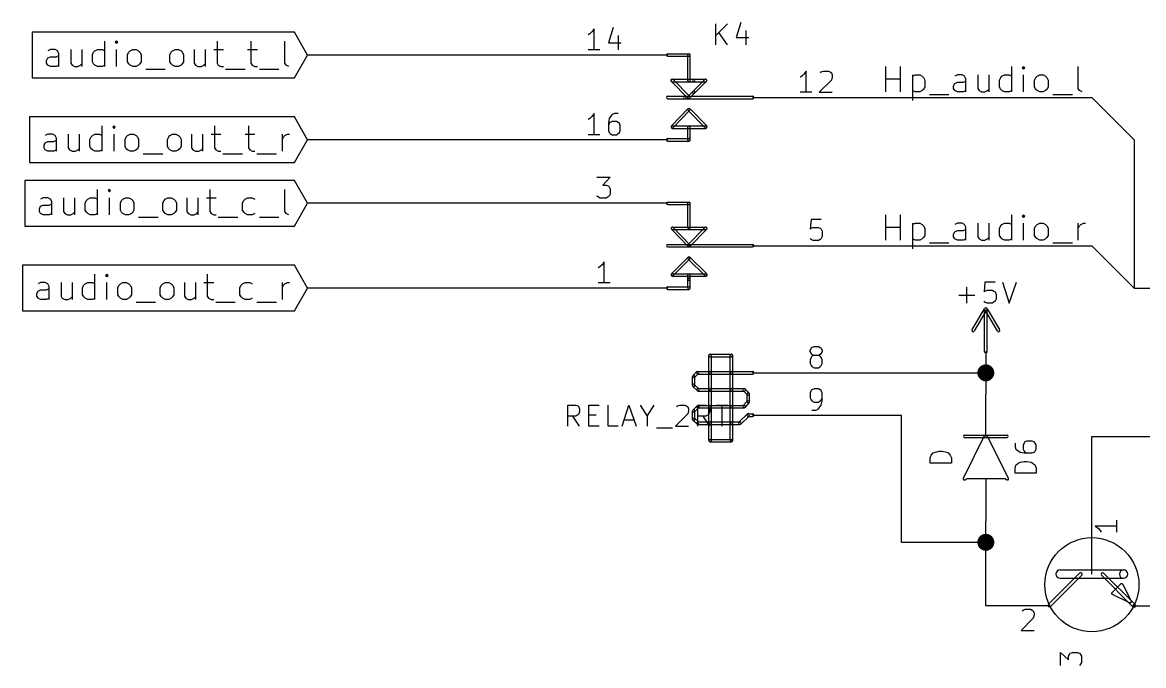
# Model space of a CAD drawing. Extents: x 10 to 329, y -200 to -10.
# Drawn here: x 207.7 to 274.9, y -109 to -70.4 of the extents above; entities that cross this region are included whole.
import ezdxf

# ---------------------------------------------------------------- set-up
doc = ezdxf.new("R2010")
doc.units = 0
doc.header["$MEASUREMENT"] = 0
doc.layers.add('BLACK', color=7, linetype='CONTINUOUS')
doc.layers.add('WHITE', color=7, linetype='CONTINUOUS')

msp = doc.modelspace()

# ---------------------------------------------------------------- linework, layer by layer
at = {"layer": 'Black'}
for p, q in [((224.028, -71.0184), (208.305, -71.0184)), ((208.305, -71.0184), (208.305, -72.39)), ((224.79, -72.39), (224.028, -71.0184)), ((241.706, -71.12), (241.605, -71.1708)), ((241.833, -70.993), (241.706, -71.12)), ((241.96, -70.8152), (241.833, -70.993)), ((241.96, -72.0852), (241.96, -70.8152)), ((243.103, -70.739), (242.824, -71.6534)), ((212.649, -73.0758), (212.649, -71.5518)), ((213.36, -71.5518), (213.284, -71.628)), ((213.284, -71.628), (213.36, -71.7042)), ((213.436, -71.628), (213.36, -71.5518)), ((213.36, -71.5518), (213.36, -71.7042)), ((213.36, -71.7042), (213.436, -71.628)), ((219.38, -71.5518), (219.38, -72.8726)), ((221.412, -71.5518), (221.412, -72.8726)), ((223.444, -72.8726), (223.444, -71.5518)), ((242.824, -71.6534), (243.586, -71.6534)), ((243.408, -71.2216), (243.408, -72.0852)), ((208.305, -72.39), (208.305, -73.7616)), ((209.398, -72.0598), (209.245, -72.136)), ((209.245, -72.5678), (209.398, -72.4916)), ((209.677, -72.0598), (209.398, -72.0598)), ((209.398, -72.4916), (209.753, -72.4916)), ((209.829, -72.136), (209.677, -72.0598)), ((209.753, -72.4916), (209.906, -72.4154)), ((209.906, -72.2884), (209.829, -72.136)), ((209.906, -73.0758), (209.906, -72.2884)), ((210.617, -72.0598), (210.617, -72.8726)), ((211.277, -72.0598), (211.277, -73.0758)), ((211.912, -72.3646), (211.988, -72.2122)), ((211.912, -72.7964), (211.912, -72.3646)), ((211.988, -72.2122), (212.065, -72.136)), ((212.065, -72.136), (212.217, -72.0598)), ((212.217, -72.0598), (212.496, -72.0598)), ((212.496, -72.0598), (212.649, -72.136)), ((213.36, -73.0758), (213.36, -72.0598)), ((214.02, -72.3646), (214.097, -72.2122)), ((214.02, -72.7964), (214.02, -72.3646)), ((214.097, -72.2122), (214.173, -72.136)), ((214.173, -72.136), (214.325, -72.0598)), ((214.325, -72.0598), (214.528, -72.0598)), ((214.528, -72.0598), (214.681, -72.136)), ((214.681, -72.136), (214.757, -72.2122)), ((214.757, -72.2122), (214.833, -72.3646)), ((214.833, -72.3646), (214.833, -72.7964)), ((216.56, -72.3646), (216.637, -72.2122)), ((216.56, -72.7964), (216.56, -72.3646)), ((216.637, -72.2122), (216.713, -72.136)), ((216.713, -72.136), (216.865, -72.0598)), ((216.865, -72.0598), (217.068, -72.0598)), ((217.068, -72.0598), (217.221, -72.136)), ((217.221, -72.136), (217.297, -72.2122)), ((217.297, -72.2122), (217.373, -72.3646)), ((217.373, -72.3646), (217.373, -72.7964)), ((218.008, -72.0598), (218.008, -72.8726)), ((218.669, -72.0598), (218.669, -73.0758)), ((219.177, -72.0598), (219.761, -72.0598)), ((221.209, -72.0598), (221.793, -72.0598)), ((224.028, -73.7616), (224.79, -72.39)), ((238.76, -72.39), (224.79, -72.39)), ((246.38, -72.39), (238.76, -72.39)), ((242.316, -72.0852), (241.605, -72.0852)), ((246.38, -72.3138), (247.65, -72.3138)), ((246.38, -72.4662), (247.65, -72.4662)), ((247.574, -73.914), (247.574, -72.39)), ((247.726, -73.914), (247.726, -72.39)), ((209.169, -72.7202), (209.245, -72.5678)), ((209.169, -72.8726), (209.169, -72.7202)), ((209.245, -72.9996), (209.169, -72.8726)), ((209.398, -73.0758), (209.245, -72.9996)), ((209.753, -73.0758), (209.398, -73.0758)), ((209.906, -72.9996), (209.753, -73.0758)), ((210.617, -72.8726), (210.693, -72.9996)), ((210.693, -72.9996), (210.845, -73.0758)), ((210.845, -73.0758), (211.049, -73.0758)), ((211.049, -73.0758), (211.201, -72.9996)), ((211.201, -72.9996), (211.277, -72.9234)), ((211.988, -72.9234), (211.912, -72.7964)), ((212.065, -72.9996), (211.988, -72.9234)), ((212.217, -73.0758), (212.065, -72.9996)), ((212.496, -73.0758), (212.217, -73.0758)), ((212.649, -72.9996), (212.496, -73.0758)), ((214.097, -72.9234), (214.02, -72.7964)), ((214.173, -72.9996), (214.097, -72.9234)), ((214.325, -73.0758), (214.173, -72.9996)), ((214.528, -73.0758), (214.325, -73.0758)), ((214.681, -72.9996), (214.528, -73.0758)), ((214.757, -72.9234), (214.681, -72.9996)), ((214.833, -72.7964), (214.757, -72.9234)), ((216.637, -72.9234), (216.56, -72.7964)), ((216.713, -72.9996), (216.637, -72.9234)), ((216.865, -73.0758), (216.713, -72.9996)), ((217.068, -73.0758), (216.865, -73.0758)), ((217.221, -72.9996), (217.068, -73.0758)), ((217.297, -72.9234), (217.221, -72.9996)), ((217.373, -72.7964), (217.297, -72.9234)), ((218.008, -72.8726), (218.084, -72.9996)), ((218.084, -72.9996), (218.237, -73.0758)), ((218.237, -73.0758), (218.44, -73.0758)), ((218.44, -73.0758), (218.592, -72.9996)), ((218.592, -72.9996), (218.669, -72.9234)), ((219.38, -72.8726), (219.456, -72.9996)), ((219.456, -72.9996), (219.608, -73.0758)), ((219.608, -73.0758), (219.761, -73.0758)), ((221.412, -72.8726), (221.488, -72.9996)), ((221.488, -72.9996), (221.64, -73.0758)), ((221.64, -73.0758), (221.793, -73.0758)), ((223.52, -72.9996), (223.444, -72.8726)), ((223.672, -73.0758), (223.52, -72.9996)), ((208.305, -73.7616), (224.028, -73.7616)), ((215.113, -73.2282), (216.281, -73.2282)), ((219.888, -73.2282), (221.056, -73.2282)), ((221.92, -73.2282), (223.088, -73.2282)), ((246.659, -73.8378), (247.929, -73.8378)), ((246.71, -73.8632), (247.701, -74.8792)), ((247.879, -74.5744), (248.59, -73.8632)), ((247.929, -73.8378), (248.641, -73.8378)), ((254.406, -73.66), (254.305, -73.7108)), ((254.533, -73.533), (254.406, -73.66)), ((254.66, -73.3552), (254.533, -73.533)), ((254.66, -74.6252), (254.66, -73.3552)), ((255.524, -73.4568), (255.575, -73.406)), ((255.575, -73.406), (255.702, -73.3552)), ((255.702, -73.3552), (256.007, -73.3552)), ((256.007, -73.3552), (256.108, -73.406)), ((256.108, -73.406), (256.184, -73.4568)), ((256.184, -73.4568), (256.235, -73.5838)), ((256.235, -73.7108), (256.184, -73.8886)), ((256.235, -73.5838), (256.235, -73.7108)), ((246.583, -73.9648), (247.574, -74.9808)), ((246.659, -73.9902), (247.929, -73.9902)), ((247.929, -73.9902), (248.641, -73.9902)), ((247.98, -74.676), (248.691, -73.9648)), ((256.184, -73.8886), (255.448, -74.6252)), ((246.38, -74.8538), (247.396, -74.8538)), ((246.38, -75.0062), (247.396, -75.0062)), ((247.396, -74.8538), (247.65, -74.8538)), ((247.396, -75.0062), (247.65, -75.0062)), ((247.879, -74.5744), (247.574, -74.8792)), ((247.65, -74.8538), (251.46, -74.8538)), ((247.65, -75.0062), (251.46, -75.0062)), ((247.98, -74.676), (247.675, -74.9808)), ((251.46, -74.93), (259.08, -74.93)), ((255.016, -74.6252), (254.305, -74.6252)), ((255.448, -74.6252), (256.235, -74.6252)), ((259.08, -74.93), (271.78, -74.93)), ((271.78, -74.93), (274.32, -77.47)), ((247.574, -75.6158), (246.609, -76.6318)), ((247.675, -75.7174), (246.71, -76.7334)), ((248.59, -76.7334), (247.599, -75.7174)), ((248.717, -76.6318), (247.726, -75.6158)), ((224.028, -76.0984), (208.153, -76.0984)), ((208.153, -76.0984), (208.153, -77.47)), ((224.79, -77.47), (224.028, -76.0984)), ((241.706, -76.2), (241.605, -76.2508)), ((241.833, -76.073), (241.706, -76.2)), ((241.96, -75.8952), (241.833, -76.073)), ((241.96, -77.1652), (241.96, -75.8952)), ((242.875, -76.2), (242.824, -76.4286)), ((242.824, -76.4286), (242.824, -76.9112)), ((242.875, -76.4794), (242.824, -76.6064)), ((243.002, -75.9968), (242.875, -76.2)), ((242.926, -76.4286), (242.875, -76.4794)), ((243.053, -76.3778), (242.926, -76.4286)), ((243.053, -75.946), (243.002, -75.9968)), ((243.18, -75.8952), (243.053, -75.946)), ((243.307, -76.3778), (243.053, -76.3778)), ((243.408, -75.8952), (243.18, -75.8952)), ((243.408, -76.4286), (243.307, -76.3778)), ((243.484, -76.4794), (243.408, -76.4286)), ((243.535, -76.6064), (243.484, -76.4794)), ((209.245, -77.1398), (209.093, -77.216)), ((209.525, -77.1398), (209.245, -77.1398)), ((209.677, -77.216), (209.525, -77.1398)), ((209.753, -77.3684), (209.677, -77.216)), ((210.464, -77.1398), (210.464, -77.9526)), ((211.125, -77.1398), (211.125, -78.1558)), ((211.836, -77.2922), (211.912, -77.216)), ((211.912, -77.216), (212.065, -77.1398)), ((212.065, -77.1398), (212.344, -77.1398)), ((212.344, -77.1398), (212.496, -77.216)), ((212.496, -78.1558), (212.496, -76.6318)), ((213.208, -76.6318), (213.131, -76.708)), ((213.131, -76.708), (213.208, -76.7842)), ((213.284, -76.708), (213.208, -76.6318)), ((213.208, -76.6318), (213.208, -76.7842)), ((213.208, -76.7842), (213.284, -76.708)), ((213.208, -78.1558), (213.208, -77.1398)), ((213.944, -77.2922), (214.02, -77.216)), ((214.02, -77.216), (214.173, -77.1398)), ((214.173, -77.1398), (214.376, -77.1398)), ((214.376, -77.1398), (214.528, -77.216)), ((214.528, -77.216), (214.605, -77.2922)), ((216.484, -77.2922), (216.56, -77.216)), ((216.56, -77.216), (216.713, -77.1398)), ((216.713, -77.1398), (216.916, -77.1398)), ((216.916, -77.1398), (217.068, -77.216)), ((217.068, -77.216), (217.145, -77.2922)), ((217.856, -77.1398), (217.856, -77.9526)), ((218.516, -77.1398), (218.516, -78.1558)), ((219.024, -77.1398), (219.608, -77.1398)), ((219.227, -76.6318), (219.227, -77.9526)), ((221.056, -77.1398), (221.64, -77.1398)), ((221.259, -76.6318), (221.259, -77.9526)), ((223.291, -78.1558), (223.291, -77.1398)), ((223.368, -77.2922), (223.444, -77.216)), ((223.444, -77.216), (223.596, -77.1398)), ((223.596, -77.1398), (223.723, -77.1398)), ((242.316, -77.1652), (241.605, -77.1652)), ((242.824, -76.9112), (242.875, -77.0382)), ((242.875, -77.0382), (242.926, -77.089)), ((242.926, -77.089), (243.053, -77.1652)), ((243.053, -77.1652), (243.307, -77.1652)), ((243.307, -77.1652), (243.408, -77.089)), ((243.408, -77.089), (243.484, -77.0382)), ((243.484, -77.0382), (243.535, -76.9112)), ((243.535, -76.9112), (243.535, -76.6064)), ((246.659, -76.6318), (248.641, -76.6318)), ((246.659, -76.7842), (248.641, -76.7842)), ((247.574, -77.47), (247.574, -76.708)), ((247.726, -77.47), (247.726, -76.708)), ((208.153, -77.47), (208.153, -78.8416)), ((209.017, -77.8002), (209.093, -77.6478)), ((209.017, -77.9526), (209.017, -77.8002)), ((209.093, -77.6478), (209.245, -77.5716)), ((209.245, -77.5716), (209.601, -77.5716)), ((209.601, -77.5716), (209.753, -77.4954)), ((209.753, -78.1558), (209.753, -77.3684)), ((211.76, -77.4446), (211.836, -77.2922)), ((211.76, -77.8764), (211.76, -77.4446)), ((211.836, -78.0034), (211.76, -77.8764)), ((213.868, -77.4446), (213.944, -77.2922)), ((213.868, -77.8764), (213.868, -77.4446)), ((213.944, -78.0034), (213.868, -77.8764)), ((214.605, -77.2922), (214.681, -77.4446)), ((214.681, -77.8764), (214.605, -78.0034)), ((214.681, -77.4446), (214.681, -77.8764)), ((216.408, -77.4446), (216.484, -77.2922)), ((216.408, -77.8764), (216.408, -77.4446)), ((216.484, -78.0034), (216.408, -77.8764)), ((217.145, -77.2922), (217.221, -77.4446)), ((217.221, -77.8764), (217.145, -78.0034)), ((217.221, -77.4446), (217.221, -77.8764)), ((223.291, -77.4446), (223.368, -77.2922)), ((224.028, -78.8416), (224.79, -77.47)), ((238.76, -77.47), (224.79, -77.47)), ((246.38, -77.47), (238.76, -77.47)), ((246.38, -77.3938), (247.65, -77.3938)), ((246.38, -77.5462), (247.65, -77.5462)), ((274.32, -77.47), (274.32, -86.36)), ((209.093, -78.0796), (209.017, -77.9526)), ((209.245, -78.1558), (209.093, -78.0796)), ((209.601, -78.1558), (209.245, -78.1558)), ((209.753, -78.0796), (209.601, -78.1558)), ((210.464, -77.9526), (210.541, -78.0796)), ((210.541, -78.0796), (210.693, -78.1558)), ((210.693, -78.1558), (210.896, -78.1558)), ((210.896, -78.1558), (211.049, -78.0796)), ((211.049, -78.0796), (211.125, -78.0034)), ((211.912, -78.0796), (211.836, -78.0034)), ((212.065, -78.1558), (211.912, -78.0796)), ((212.344, -78.1558), (212.065, -78.1558)), ((212.496, -78.0796), (212.344, -78.1558)), ((214.02, -78.0796), (213.944, -78.0034)), ((214.173, -78.1558), (214.02, -78.0796)), ((214.376, -78.1558), (214.173, -78.1558)), ((214.528, -78.0796), (214.376, -78.1558)), ((214.605, -78.0034), (214.528, -78.0796)), ((214.96, -78.3082), (216.129, -78.3082)), ((216.56, -78.0796), (216.484, -78.0034)), ((216.713, -78.1558), (216.56, -78.0796)), ((216.916, -78.1558), (216.713, -78.1558)), ((217.068, -78.0796), (216.916, -78.1558)), ((217.145, -78.0034), (217.068, -78.0796)), ((217.856, -77.9526), (217.932, -78.0796)), ((217.932, -78.0796), (218.084, -78.1558)), ((218.084, -78.1558), (218.288, -78.1558)), ((218.288, -78.1558), (218.44, -78.0796)), ((218.44, -78.0796), (218.516, -78.0034)), ((219.227, -77.9526), (219.304, -78.0796)), ((219.304, -78.0796), (219.456, -78.1558)), ((219.456, -78.1558), (219.608, -78.1558)), ((219.735, -78.3082), (220.904, -78.3082)), ((221.259, -77.9526), (221.336, -78.0796)), ((221.336, -78.0796), (221.488, -78.1558)), ((221.488, -78.1558), (221.64, -78.1558)), ((221.767, -78.3082), (222.936, -78.3082)), ((208.153, -78.8416), (224.028, -78.8416)), ((224.028, -79.9084), (207.874, -79.9084)), ((207.874, -79.9084), (207.874, -81.28)), ((224.79, -81.28), (224.028, -79.9084)), ((242.138, -79.7052), (242.926, -79.7052)), ((242.926, -79.7052), (242.494, -80.1878)), ((212.217, -81.9658), (212.217, -80.4418)), ((212.928, -80.4418), (212.852, -80.518)), ((212.852, -80.518), (212.928, -80.5942)), ((213.004, -80.518), (212.928, -80.4418)), ((212.928, -80.4418), (212.928, -80.5942)), ((212.928, -80.5942), (213.004, -80.518)), ((218.948, -80.4418), (218.948, -81.7626)), ((223.444, -81.7626), (223.444, -80.4418)), ((242.494, -80.1878), (242.697, -80.1878)), ((242.697, -80.1878), (242.799, -80.2386)), ((242.799, -80.2386), (242.875, -80.2894)), ((242.875, -80.2894), (242.926, -80.4164)), ((242.926, -80.4164), (242.926, -80.7212)), ((208.966, -80.9498), (208.813, -81.026)), ((209.245, -80.9498), (208.966, -80.9498)), ((209.398, -81.026), (209.245, -80.9498)), ((209.474, -81.1784), (209.398, -81.026)), ((209.474, -81.9658), (209.474, -81.1784)), ((210.185, -80.9498), (210.185, -81.7626)), ((210.845, -80.9498), (210.845, -81.9658)), ((211.48, -81.2546), (211.557, -81.1022)), ((211.48, -81.6864), (211.48, -81.2546)), ((211.557, -81.1022), (211.633, -81.026)), ((211.633, -81.026), (211.785, -80.9498)), ((211.785, -80.9498), (212.065, -80.9498)), ((212.065, -80.9498), (212.217, -81.026)), ((212.928, -81.9658), (212.928, -80.9498)), ((213.589, -81.2546), (213.665, -81.1022)), ((213.589, -81.6864), (213.589, -81.2546)), ((213.665, -81.1022), (213.741, -81.026)), ((213.741, -81.026), (213.893, -80.9498)), ((213.893, -80.9498), (214.097, -80.9498)), ((214.097, -80.9498), (214.249, -81.026)), ((214.249, -81.026), (214.325, -81.1022)), ((214.325, -81.1022), (214.401, -81.2546)), ((214.401, -81.2546), (214.401, -81.6864)), ((216.129, -81.2546), (216.205, -81.1022)), ((216.129, -81.6864), (216.129, -81.2546)), ((216.205, -81.1022), (216.281, -81.026)), ((216.281, -81.026), (216.433, -80.9498)), ((216.433, -80.9498), (216.637, -80.9498)), ((216.637, -80.9498), (216.789, -81.026)), ((216.789, -81.026), (216.865, -81.1022)), ((216.865, -81.1022), (216.941, -81.2546)), ((216.941, -81.2546), (216.941, -81.6864)), ((217.576, -80.9498), (217.576, -81.7626)), ((218.237, -80.9498), (218.237, -81.9658)), ((218.745, -80.9498), (219.329, -80.9498)), ((220.904, -81.2546), (220.98, -81.1022)), ((220.904, -81.6864), (220.904, -81.2546)), ((220.98, -81.1022), (221.056, -81.026)), ((221.056, -81.026), (221.209, -80.9498)), ((221.209, -80.9498), (221.488, -80.9498)), ((221.488, -80.9498), (221.64, -81.026)), ((242.214, -80.899), (242.138, -80.8482)), ((242.316, -80.9752), (242.214, -80.899)), ((242.697, -80.9752), (242.316, -80.9752)), ((242.799, -80.899), (242.697, -80.9752)), ((242.875, -80.8482), (242.799, -80.899)), ((242.926, -80.7212), (242.875, -80.8482)), ((246.38, -81.2038), (247.65, -81.2038)), ((207.874, -81.28), (207.874, -82.6516)), ((208.737, -81.6102), (208.813, -81.4578)), ((208.737, -81.7626), (208.737, -81.6102)), ((208.813, -81.8896), (208.737, -81.7626)), ((208.813, -81.4578), (208.966, -81.3816)), ((208.966, -81.9658), (208.813, -81.8896)), ((208.966, -81.3816), (209.321, -81.3816)), ((209.321, -81.3816), (209.474, -81.3054)), ((209.474, -81.8896), (209.321, -81.9658)), ((210.185, -81.7626), (210.261, -81.8896)), ((210.261, -81.8896), (210.414, -81.9658)), ((210.617, -81.9658), (210.769, -81.8896)), ((210.769, -81.8896), (210.845, -81.8134)), ((211.557, -81.8134), (211.48, -81.6864)), ((211.633, -81.8896), (211.557, -81.8134)), ((211.785, -81.9658), (211.633, -81.8896)), ((212.217, -81.8896), (212.065, -81.9658)), ((213.665, -81.8134), (213.589, -81.6864)), ((213.741, -81.8896), (213.665, -81.8134)), ((213.893, -81.9658), (213.741, -81.8896)), ((214.249, -81.8896), (214.097, -81.9658)), ((214.325, -81.8134), (214.249, -81.8896)), ((214.401, -81.6864), (214.325, -81.8134)), ((216.205, -81.8134), (216.129, -81.6864)), ((216.281, -81.8896), (216.205, -81.8134)), ((216.433, -81.9658), (216.281, -81.8896)), ((216.789, -81.8896), (216.637, -81.9658)), ((216.865, -81.8134), (216.789, -81.8896)), ((216.941, -81.6864), (216.865, -81.8134)), ((217.576, -81.7626), (217.653, -81.8896)), ((217.653, -81.8896), (217.805, -81.9658)), ((218.008, -81.9658), (218.161, -81.8896)), ((218.161, -81.8896), (218.237, -81.8134)), ((218.948, -81.7626), (219.024, -81.8896)), ((219.024, -81.8896), (219.177, -81.9658)), ((220.98, -81.8134), (220.904, -81.6864)), ((221.056, -81.8896), (220.98, -81.8134)), ((221.209, -81.9658), (221.056, -81.8896)), ((221.64, -81.8896), (221.488, -81.9658)), ((223.52, -81.8896), (223.444, -81.7626)), ((223.672, -81.9658), (223.52, -81.8896)), ((224.028, -82.6516), (224.79, -81.28)), ((238.76, -81.28), (224.79, -81.28)), ((246.38, -81.28), (238.76, -81.28)), ((246.38, -81.3562), (247.65, -81.3562)), ((247.574, -82.7532), (247.574, -81.28)), ((247.726, -82.7532), (247.726, -81.28)), ((209.321, -81.9658), (208.966, -81.9658)), ((210.414, -81.9658), (210.617, -81.9658)), ((212.065, -81.9658), (211.785, -81.9658)), ((214.097, -81.9658), (213.893, -81.9658)), ((214.681, -82.1182), (215.849, -82.1182)), ((216.637, -81.9658), (216.433, -81.9658)), ((217.805, -81.9658), (218.008, -81.9658)), ((219.177, -81.9658), (219.329, -81.9658)), ((219.456, -82.1182), (220.624, -82.1182)), ((221.488, -81.9658), (221.209, -81.9658)), ((221.92, -82.1182), (223.088, -82.1182)), ((254.965, -82.2452), (254.914, -82.8294)), ((255.575, -82.2452), (254.965, -82.2452)), ((207.874, -82.6516), (224.028, -82.6516)), ((246.609, -82.8294), (247.574, -83.8454)), ((246.659, -82.7024), (248.641, -82.7024)), ((246.659, -82.8548), (248.641, -82.8548)), ((246.71, -82.7278), (247.675, -83.7438)), ((247.599, -83.7438), (248.59, -82.7278)), ((247.726, -83.8454), (248.717, -82.8294)), ((254.914, -82.8294), (254.965, -82.7786)), ((254.965, -82.7786), (255.092, -82.7278)), ((255.092, -82.7278), (255.397, -82.7278)), ((255.397, -82.7278), (255.499, -82.7786)), ((255.499, -82.7786), (255.575, -82.8294)), ((255.575, -82.8294), (255.626, -82.9564)), ((255.626, -83.2612), (255.575, -83.3882)), ((255.626, -82.9564), (255.626, -83.2612)), ((246.38, -83.7438), (247.65, -83.7438)), ((246.38, -83.8962), (247.65, -83.8962)), ((247.65, -83.7438), (251.46, -83.7438)), ((247.65, -83.8962), (251.46, -83.8962)), ((251.46, -83.82), (259.08, -83.82)), ((254.965, -83.439), (254.914, -83.3882)), ((255.092, -83.5152), (254.965, -83.439)), ((255.397, -83.5152), (255.092, -83.5152)), ((255.499, -83.439), (255.397, -83.5152)), ((255.575, -83.3882), (255.499, -83.439)), ((259.08, -83.82), (271.78, -83.82)), ((271.78, -83.82), (274.32, -86.36)), ((246.609, -85.4964), (247.574, -84.5312)), ((247.701, -84.5058), (248.717, -85.4964)), ((224.028, -84.9884), (207.721, -84.9884)), ((207.721, -84.9884), (207.721, -86.36)), ((224.79, -86.36), (224.028, -84.9884)), ((242.316, -85.09), (242.214, -85.1408)), ((242.443, -84.963), (242.316, -85.09)), ((242.57, -84.7852), (242.443, -84.963)), ((242.57, -86.0552), (242.57, -84.7852)), ((246.71, -85.598), (247.675, -84.6328)), ((247.599, -84.6328), (248.615, -85.6234)), ((212.065, -87.0458), (212.065, -85.5218)), ((212.776, -85.5218), (212.7, -85.598)), ((212.7, -85.598), (212.776, -85.6742)), ((212.852, -85.598), (212.776, -85.5218)), ((212.776, -85.5218), (212.776, -85.6742)), ((212.776, -85.6742), (212.852, -85.598)), ((218.796, -85.5218), (218.796, -86.8426)), ((246.659, -85.4964), (248.641, -85.4964)), ((246.659, -85.6488), (248.641, -85.6488)), ((247.574, -85.8266), (247.574, -85.5726)), ((247.574, -86.36), (247.574, -85.852)), ((247.726, -85.8266), (247.726, -85.5726)), ((247.726, -86.36), (247.726, -85.852)), ((207.721, -86.36), (207.721, -87.7316)), ((208.585, -86.6902), (208.661, -86.5378)), ((208.813, -86.0298), (208.661, -86.106)), ((208.661, -86.5378), (208.813, -86.4616)), ((209.093, -86.0298), (208.813, -86.0298)), ((208.813, -86.4616), (209.169, -86.4616)), ((209.245, -86.106), (209.093, -86.0298)), ((209.169, -86.4616), (209.321, -86.3854)), ((209.321, -86.2584), (209.245, -86.106)), ((209.321, -87.0458), (209.321, -86.2584)), ((210.033, -86.0298), (210.033, -86.8426)), ((210.693, -86.0298), (210.693, -87.0458)), ((211.328, -86.3346), (211.404, -86.1822)), ((211.328, -86.7664), (211.328, -86.3346)), ((211.404, -86.1822), (211.48, -86.106)), ((211.48, -86.106), (211.633, -86.0298)), ((211.633, -86.0298), (211.912, -86.0298)), ((211.912, -86.0298), (212.065, -86.106)), ((212.776, -87.0458), (212.776, -86.0298)), ((213.436, -86.3346), (213.512, -86.1822)), ((213.436, -86.7664), (213.436, -86.3346)), ((213.512, -86.1822), (213.589, -86.106)), ((213.589, -86.106), (213.741, -86.0298)), ((213.741, -86.0298), (213.944, -86.0298)), ((213.944, -86.0298), (214.097, -86.106)), ((214.097, -86.106), (214.173, -86.1822)), ((214.173, -86.1822), (214.249, -86.3346)), ((214.249, -86.3346), (214.249, -86.7664)), ((215.976, -86.3346), (216.052, -86.1822)), ((215.976, -86.7664), (215.976, -86.3346)), ((216.052, -86.1822), (216.129, -86.106)), ((216.129, -86.106), (216.281, -86.0298)), ((216.281, -86.0298), (216.484, -86.0298)), ((216.484, -86.0298), (216.637, -86.106)), ((216.637, -86.106), (216.713, -86.1822)), ((216.713, -86.1822), (216.789, -86.3346)), ((216.789, -86.3346), (216.789, -86.7664)), ((217.424, -86.0298), (217.424, -86.8426)), ((218.084, -86.0298), (218.084, -87.0458)), ((218.592, -86.0298), (219.177, -86.0298)), ((220.751, -86.3346), (220.828, -86.1822)), ((220.751, -86.7664), (220.751, -86.3346)), ((220.828, -86.1822), (220.904, -86.106)), ((220.904, -86.106), (221.056, -86.0298)), ((221.056, -86.0298), (221.336, -86.0298)), ((221.336, -86.0298), (221.488, -86.106)), ((223.291, -87.0458), (223.291, -86.0298)), ((223.291, -86.3346), (223.368, -86.1822)), ((223.368, -86.1822), (223.444, -86.106)), ((223.444, -86.106), (223.596, -86.0298)), ((223.596, -86.0298), (223.723, -86.0298)), ((224.028, -87.7316), (224.79, -86.36)), ((238.76, -86.36), (224.79, -86.36)), ((246.38, -86.36), (238.76, -86.36)), ((242.926, -86.0552), (242.214, -86.0552)), ((246.38, -86.2838), (247.65, -86.2838)), ((246.38, -86.4362), (247.65, -86.4362)), ((264.287, -87.2744), (264.287, -86.3092)), ((265.379, -86.0044), (265.328, -86.5886)), ((265.328, -86.5886), (265.379, -86.5378)), ((265.989, -86.0044), (265.379, -86.0044)), ((265.379, -86.5378), (265.506, -86.487)), ((265.506, -86.487), (265.811, -86.487)), ((265.811, -86.487), (265.913, -86.5378)), ((265.913, -86.5378), (265.989, -86.5886)), ((265.989, -86.5886), (266.04, -86.7156)), ((266.421, -86.0044), (266.827, -87.2744)), ((266.827, -87.2744), (267.259, -86.0044)), ((274.32, -86.36), (287.02, -86.36)), ((208.585, -86.8426), (208.585, -86.6902)), ((208.661, -86.9696), (208.585, -86.8426)), ((208.813, -87.0458), (208.661, -86.9696)), ((209.169, -87.0458), (208.813, -87.0458)), ((209.321, -86.9696), (209.169, -87.0458)), ((210.033, -86.8426), (210.109, -86.9696)), ((210.109, -86.9696), (210.261, -87.0458)), ((210.261, -87.0458), (210.464, -87.0458)), ((210.464, -87.0458), (210.617, -86.9696)), ((210.617, -86.9696), (210.693, -86.8934)), ((211.404, -86.8934), (211.328, -86.7664)), ((211.48, -86.9696), (211.404, -86.8934)), ((211.633, -87.0458), (211.48, -86.9696)), ((211.912, -87.0458), (211.633, -87.0458)), ((212.065, -86.9696), (211.912, -87.0458)), ((213.512, -86.8934), (213.436, -86.7664)), ((213.589, -86.9696), (213.512, -86.8934)), ((213.741, -87.0458), (213.589, -86.9696)), ((213.944, -87.0458), (213.741, -87.0458)), ((214.097, -86.9696), (213.944, -87.0458)), ((214.173, -86.8934), (214.097, -86.9696)), ((214.249, -86.7664), (214.173, -86.8934)), ((214.528, -87.1982), (215.697, -87.1982)), ((216.052, -86.8934), (215.976, -86.7664)), ((216.129, -86.9696), (216.052, -86.8934)), ((216.281, -87.0458), (216.129, -86.9696)), ((216.484, -87.0458), (216.281, -87.0458)), ((216.637, -86.9696), (216.484, -87.0458)), ((216.713, -86.8934), (216.637, -86.9696)), ((216.789, -86.7664), (216.713, -86.8934)), ((217.424, -86.8426), (217.5, -86.9696)), ((217.5, -86.9696), (217.653, -87.0458)), ((217.653, -87.0458), (217.856, -87.0458)), ((217.856, -87.0458), (218.008, -86.9696)), ((218.008, -86.9696), (218.084, -86.8934)), ((218.796, -86.8426), (218.872, -86.9696)), ((218.872, -86.9696), (219.024, -87.0458)), ((219.024, -87.0458), (219.177, -87.0458)), ((219.304, -87.1982), (220.472, -87.1982)), ((220.828, -86.8934), (220.751, -86.7664)), ((220.904, -86.9696), (220.828, -86.8934)), ((221.056, -87.0458), (220.904, -86.9696)), ((221.336, -87.0458), (221.056, -87.0458)), ((221.488, -86.9696), (221.336, -87.0458)), ((221.767, -87.1982), (222.936, -87.1982)), ((263.804, -86.7918), (264.77, -86.7918)), ((265.379, -87.1982), (265.328, -87.1474)), ((265.506, -87.2744), (265.379, -87.1982)), ((265.811, -87.2744), (265.506, -87.2744)), ((265.913, -87.1982), (265.811, -87.2744)), ((265.989, -87.1474), (265.913, -87.1982)), ((266.04, -87.0204), (265.989, -87.1474)), ((266.04, -86.7156), (266.04, -87.0204)), ((207.721, -87.7316), (224.028, -87.7316)), ((264.617, -88.8492), (265.354, -87.6046)), ((264.744, -88.9254), (265.481, -87.6808)), ((265.354, -90.17), (265.354, -87.63)), ((265.379, -87.6808), (266.116, -88.9254)), ((265.506, -87.6046), (266.243, -88.8492)), ((265.506, -90.17), (265.506, -87.63)), ((254.914, -90.0938), (254.965, -89.9668)), ((254.965, -89.9668), (255.016, -89.916)), ((255.016, -89.916), (255.143, -89.8652)), ((255.143, -89.8652), (255.397, -89.8652)), ((255.397, -89.8652), (255.499, -89.916)), ((255.499, -89.916), (255.575, -89.9668)), ((255.575, -89.9668), (255.626, -90.0938)), ((248.844, -95.4786), (248.844, -90.3986)), ((248.92, -90.3224), (250.19, -90.3224)), ((248.92, -90.4748), (250.19, -90.4748)), ((248.996, -95.4786), (248.996, -90.3986)), ((250.114, -95.4786), (250.114, -90.3986)), ((250.266, -95.4786), (250.266, -90.3986)), ((254.914, -90.17), (254.914, -90.0938)), ((254.965, -90.2716), (254.914, -90.17)), ((254.965, -90.5256), (254.914, -90.6526)), ((254.914, -90.6526), (254.914, -90.8812)), ((255.016, -90.3478), (254.965, -90.2716)), ((255.016, -90.4494), (254.965, -90.5256)), ((255.143, -90.3986), (255.016, -90.3478)), ((255.143, -90.3986), (255.016, -90.4494)), ((255.397, -90.3986), (255.143, -90.3986)), ((255.499, -90.3478), (255.397, -90.3986)), ((255.499, -90.4494), (255.397, -90.3986)), ((255.575, -90.2716), (255.499, -90.3478)), ((255.575, -90.5256), (255.499, -90.4494)), ((255.626, -90.17), (255.575, -90.2716)), ((255.626, -90.6526), (255.575, -90.5256)), ((255.626, -90.0938), (255.626, -90.17)), ((255.626, -90.8812), (255.626, -90.6526)), ((265.43, -90.17), (265.43, -92.71)), ((254.914, -90.8812), (254.965, -91.0082)), ((254.965, -91.0082), (255.016, -91.059)), ((255.016, -91.059), (255.143, -91.1352)), ((255.143, -91.1352), (255.397, -91.1352)), ((255.397, -91.1352), (255.499, -91.059)), ((255.499, -91.059), (255.575, -91.0082)), ((255.575, -91.0082), (255.626, -90.8812)), ((247.853, -92.1766), (247.853, -91.6686)), ((248.107, -91.3892), (247.904, -91.5924)), ((248.209, -91.4908), (248.006, -91.694)), ((248.006, -92.1766), (248.006, -91.6686)), ((248.183, -91.3638), (248.895, -91.3638)), ((248.183, -91.5162), (248.895, -91.5162)), ((248.92, -91.3638), (250.19, -91.3638)), ((248.92, -91.5162), (250.19, -91.5162)), ((250.19, -91.3638), (251.46, -91.3638)), ((250.19, -91.5162), (251.46, -91.5162)), ((251.46, -91.44), (259.08, -91.44)), ((259.08, -91.44), (265.43, -91.44)), ((248.133, -92.5068), (247.879, -92.2528)), ((248.234, -92.4052), (247.98, -92.1512)), ((248.183, -92.3798), (248.895, -92.3798)), ((248.183, -92.5322), (248.895, -92.5322)), ((248.92, -92.3798), (250.19, -92.3798)), ((248.92, -92.5322), (250.19, -92.5322)), ((250.19, -92.3798), (250.952, -92.3798)), ((250.19, -92.5322), (250.952, -92.5322)), ((250.901, -92.5068), (251.155, -92.7608)), ((251.003, -92.4052), (251.257, -92.6592)), ((254.965, -92.5068), (254.914, -92.6338)), ((254.914, -92.6338), (254.914, -92.9386)), ((255.016, -92.456), (254.965, -92.5068)), ((255.143, -92.4052), (255.016, -92.456)), ((255.397, -92.4052), (255.143, -92.4052)), ((255.499, -92.456), (255.397, -92.4052)), ((255.575, -92.5068), (255.499, -92.456)), ((255.626, -92.6338), (255.575, -92.5068)), ((255.626, -93.1164), (255.626, -92.6338)), ((250.901, -93.3958), (251.13, -93.1418)), ((251.028, -93.4974), (251.257, -93.2434)), ((251.13, -93.1672), (251.13, -92.71)), ((251.282, -93.1672), (251.282, -92.71)), ((254.914, -92.9386), (254.965, -93.0656)), ((254.965, -93.0656), (255.016, -93.1164)), ((255.016, -93.1164), (255.143, -93.1926)), ((255.143, -93.1926), (255.397, -93.1926)), ((255.397, -93.1926), (255.499, -93.1164)), ((255.499, -93.1164), (255.575, -93.0656)), ((255.575, -93.0656), (255.626, -92.9386)), ((255.575, -93.3704), (255.626, -93.1164)), ((265.43, -95.25), (265.43, -92.71)), ((240.386, -94.6404), (240.386, -93.3704)), ((240.386, -93.3704), (240.868, -93.3704)), ((240.868, -93.3704), (240.995, -93.4212)), ((240.995, -93.9546), (240.868, -94.0308)), ((240.995, -93.4212), (241.046, -93.472)), ((241.046, -93.9038), (240.995, -93.9546)), ((241.046, -93.472), (241.097, -93.599)), ((241.097, -93.7768), (241.046, -93.9038)), ((241.097, -93.599), (241.097, -93.7768)), ((241.656, -94.6404), (241.656, -93.3704)), ((241.656, -93.3704), (242.265, -93.3704)), ((241.656, -93.9546), (242.087, -93.9546)), ((242.799, -94.6404), (242.799, -93.3704)), ((243.637, -94.6404), (244.043, -93.3704)), ((244.043, -93.3704), (244.475, -94.6404)), ((244.729, -93.3704), (245.135, -94.0308)), ((245.135, -94.0308), (245.567, -93.3704)), ((247.574, -93.9038), (246.837, -94.6404)), ((246.913, -93.472), (246.964, -93.4212)), ((246.964, -93.4212), (247.091, -93.3704)), ((247.091, -93.3704), (247.396, -93.3704)), ((247.396, -93.3704), (247.498, -93.4212)), ((247.498, -93.4212), (247.574, -93.472)), ((247.574, -93.472), (247.625, -93.599)), ((247.625, -93.726), (247.574, -93.9038)), ((247.625, -93.599), (247.625, -93.726)), ((247.853, -94.234), (247.853, -93.726)), ((248.133, -93.4212), (247.879, -93.6752)), ((248.234, -93.5228), (247.98, -93.7768)), ((248.006, -94.234), (248.006, -93.726)), ((248.183, -94.6404), (248.183, -93.3704)), ((248.183, -93.3704), (248.666, -93.3704)), ((248.183, -93.3958), (248.895, -93.3958)), ((248.183, -93.5482), (248.895, -93.5482)), ((248.666, -93.3704), (248.793, -93.4212)), ((248.793, -93.9546), (248.666, -94.0308)), ((248.793, -93.4212), (248.844, -93.472)), ((248.844, -93.9038), (248.793, -93.9546)), ((248.844, -93.472), (248.895, -93.599)), ((248.895, -93.7768), (248.844, -93.9038)), ((248.895, -93.599), (248.895, -93.7768)), ((248.92, -93.3958), (250.19, -93.3958)), ((248.92, -93.5482), (250.19, -93.5482)), ((249.276, -93.3704), (249.987, -93.3704)), ((249.631, -94.6404), (249.631, -93.3704)), ((250.19, -93.3958), (250.952, -93.3958)), ((250.19, -93.5482), (250.952, -93.5482)), ((251.155, -93.9038), (250.647, -94.3864)), ((251.206, -93.9038), (251.46, -93.9038)), ((251.46, -93.98), (259.08, -93.98)), ((255.016, -93.6752), (255.27, -93.6752)), ((255.27, -93.6752), (255.397, -93.599)), ((255.397, -93.599), (255.448, -93.5482)), ((255.448, -93.5482), (255.575, -93.3704)), ((259.08, -93.98), (260.35, -93.98)), ((260.35, -93.98), (260.35, -101.6)), ((240.868, -94.0308), (240.386, -94.0308)), ((241.097, -94.6404), (240.69, -94.0308)), ((242.265, -94.6404), (241.656, -94.6404)), ((243.408, -94.6404), (242.799, -94.6404)), ((243.764, -94.2594), (244.348, -94.2594)), ((245.135, -94.0308), (245.135, -94.6404)), ((246.837, -94.6404), (247.625, -94.6404)), ((248.107, -94.488), (247.904, -94.2848)), ((248.209, -94.3864), (248.006, -94.1832)), ((248.666, -94.0308), (248.183, -94.0308)), ((248.183, -94.3864), (248.895, -94.3864)), ((248.183, -94.5388), (248.895, -94.5388)), ((248.895, -94.6404), (248.488, -94.0308)), ((248.92, -94.3864), (250.19, -94.3864)), ((248.92, -94.5388), (250.19, -94.5388)), ((250.19, -94.3864), (250.698, -94.3864)), ((250.19, -94.5388), (250.698, -94.5388)), ((251.257, -94.0308), (250.749, -94.5134)), ((251.206, -94.0562), (251.46, -94.0562)), ((245.694, -94.742), (246.659, -94.742)), ((264.084, -97.7646), (265.354, -95.1992)), ((264.16, -95.1738), (266.7, -95.1738)), ((264.16, -95.3262), (266.7, -95.3262)), ((265.354, -95.1992), (265.379, -95.1992)), ((265.379, -95.1992), (265.405, -95.1738)), ((265.405, -95.1738), (265.455, -95.1738)), ((265.455, -95.1738), (265.506, -95.2246)), ((265.506, -95.2246), (266.776, -97.7646)), ((271.78, -95.25), (280.67, -95.25)), ((271.78, -97.79), (271.78, -95.25)), ((248.92, -95.4278), (250.19, -95.4278)), ((248.92, -95.5802), (250.19, -95.5802)), ((262.103, -96.5454), (262.153, -96.3676)), ((262.103, -96.8502), (262.103, -96.5454)), ((262.153, -96.3676), (262.28, -96.2406)), ((262.28, -96.2406), (262.407, -96.1898)), ((262.407, -96.1898), (262.636, -96.139)), ((262.636, -96.139), (262.814, -96.139)), ((262.814, -96.139), (263.068, -96.1898)), ((263.068, -96.1898), (263.169, -96.2406)), ((263.169, -96.2406), (263.296, -96.3676)), ((263.296, -96.3676), (263.373, -96.5454)), ((263.373, -96.5454), (263.373, -96.8502)), ((263.373, -96.8502), (262.103, -96.8502)), ((264.084, -97.8154), (264.084, -97.7646)), ((264.135, -97.8662), (264.084, -97.8154)), ((264.185, -97.8662), (264.135, -97.8662)), ((264.262, -97.79), (264.185, -97.8662)), ((266.598, -97.79), (264.262, -97.79)), ((265.43, -97.79), (265.43, -100.33)), ((266.624, -97.8408), (266.598, -97.79)), ((266.649, -97.8408), (266.624, -97.8408)), ((266.675, -97.8662), (266.649, -97.8408)), ((266.725, -97.8662), (266.675, -97.8662)), ((266.776, -97.8154), (266.725, -97.8662)), ((266.776, -97.7646), (266.776, -97.8154)), ((271.78, -103.505), (271.78, -97.79)), ((265.43, -105.41), (265.43, -100.33)), ((273.253, -100.635), (271.983, -100.635)), ((271.983, -100.635), (272.161, -100.762)), ((273.253, -100.279), (273.253, -100.99)), ((272.161, -100.762), (272.288, -100.889)), ((272.288, -100.889), (272.339, -100.99)), ((260.35, -101.6), (265.43, -101.6)), ((269.875, -103.251), (273.685, -103.251)), ((271.069, -103.429), (269.164, -105.334)), ((271.196, -103.556), (269.291, -105.461)), ((269.875, -103.759), (273.685, -103.759)), ((272.339, -103.556), (274.244, -105.461)), ((272.466, -103.429), (274.371, -105.334)), ((272.974, -104.623), (273.507, -104.089)), ((273.507, -104.089), (273.507, -104.064)), ((273.507, -104.064), (273.583, -104.064)), ((273.583, -104.064), (273.634, -104.115)), ((272.974, -104.673), (272.974, -104.623)), ((273.025, -104.724), (272.974, -104.673)), ((274.041, -105.232), (273.025, -104.724)), ((273.634, -104.115), (274.117, -105.08)), ((266.7, -105.41), (265.43, -105.41)), ((269.24, -105.41), (266.7, -105.41)), ((274.091, -105.232), (274.041, -105.232)), ((274.142, -105.181), (274.091, -105.232)), ((274.117, -105.08), (274.117, -105.105)), ((274.117, -105.105), (274.142, -105.131)), ((274.142, -105.131), (274.142, -105.181)), ((274.32, -105.41), (276.86, -105.41)), ((267.614, -105.715), (267.665, -105.664)), ((267.665, -105.664), (267.792, -105.613)), ((267.792, -105.613), (268.097, -105.613)), ((268.097, -105.613), (268.199, -105.664)), ((268.199, -105.664), (268.275, -105.715)), ((268.275, -105.715), (268.326, -105.842)), ((268.326, -105.969), (268.275, -106.147)), ((268.326, -105.842), (268.326, -105.969)), ((268.275, -106.147), (267.538, -106.883)), ((267.538, -106.883), (268.326, -106.883))]:
    msp.add_line(p, q, dxfattribs=at)
at = {"layer": 'Black', "const_width": 0.508}
for points in [[(265.176, -91.44, 1), (265.684, -91.44, 1)], [(265.176, -101.6, 1), (265.684, -101.6, 1)]]:
    msp.add_lwpolyline(points, format="xyb", close=True, dxfattribs=at)
at = {"layer": 'Black'}
msp.add_circle((271.78, -104.14), 2.8194, dxfattribs=at)
for centre, radius, start, end in [((246.38, -72.39), 0.0762, 90, 270), ((247.65, -72.39), 0.0762, 360, 540), ((247.65, -72.39), 0.0762, 270, 450), ((246.634, -73.914), 0.0762, 44.2748, 224.275), ((246.659, -73.914), 0.0762, 90, 270), ((247.929, -73.914), 0.0762, 90, 270), ((247.929, -73.914), 0.0762, 270, 450), ((248.641, -73.914), 0.0762, 315, 495), ((248.641, -73.914), 0.0762, 270, 450), ((247.65, -73.914), 0.0762, 180, 360), ((246.38, -74.93), 0.0762, 90, 270), ((247.396, -74.93), 0.0762, 90, 270), ((247.396, -74.93), 0.0762, 270, 450), ((247.625, -74.93), 0.0762, 495, 675), ((247.65, -74.93), 0.0762, 90, 270), ((247.65, -74.93), 0.0762, 224.275, 404.275), ((247.65, -74.93), 0.0762, 270, 450), ((247.929, -74.6252), 0.0762, 135, 315), ((247.929, -74.6252), 0.0762, 315, 495), ((251.46, -74.93), 0.0762, 270, 450), ((247.625, -75.6666), 0.0762, 316.432, 496.432), ((247.65, -75.6666), 0.0762, 404.293, 584.293), ((246.659, -76.6826), 0.0762, 496.432, 676.432), ((246.659, -76.708), 0.0762, 90, 270), ((247.65, -76.708), 0.0762, 360, 540), ((248.666, -76.6826), 0.0762, 224.293, 404.293), ((248.641, -76.708), 0.0762, 270, 450), ((246.38, -77.47), 0.0762, 90, 270), ((247.65, -77.47), 0.0762, 180, 360), ((247.65, -77.47), 0.0762, 270, 450), ((246.38, -81.28), 0.0762, 90, 270), ((247.65, -81.28), 0.0762, 360, 540), ((247.65, -81.28), 0.0762, 270, 450), ((246.659, -82.7786), 0.0762, 90, 270), ((246.659, -82.7786), 0.0762, 43.5679, 223.568), ((247.65, -82.7532), 0.0762, 180, 360), ((248.666, -82.7786), 0.0762, 315.707, 495.707), ((248.641, -82.7786), 0.0762, 270, 450), ((246.38, -83.82), 0.0762, 90, 270), ((247.625, -83.7946), 0.0762, 223.568, 403.568), ((247.65, -83.7946), 0.0762, 135.707, 315.707), ((247.65, -83.82), 0.0762, 90, 270), ((247.65, -83.82), 0.0762, 270, 450), ((251.46, -83.82), 0.0762, 270, 450), ((247.625, -84.582), 0.0762, 315, 495), ((247.65, -84.5566), 0.0762, 45.7252, 225.725), ((246.659, -85.5472), 0.0762, 135, 315), ((246.659, -85.5726), 0.0762, 90, 270), ((247.65, -85.5726), 0.0762, 360, 540), ((247.65, -85.852), 0.0762, 360, 540), ((247.65, -85.8266), 0.0762, 180, 360), ((248.666, -85.5726), 0.0762, 225.725, 405.725), ((248.641, -85.5726), 0.0762, 270, 450), ((246.38, -86.36), 0.0762, 90, 270), ((247.65, -86.36), 0.0762, 180, 360), ((247.65, -86.36), 0.0762, 270, 450), ((265.43, -87.63), 0.0762, 360, 540), ((265.43, -87.63), 0.0762, 30.9638, 210.964), ((265.43, -87.63), 0.0762, 329.036, 509.036), ((264.668, -88.9), 0.0762, 149.036, 329.036), ((266.192, -88.9), 0.0762, 210.964, 390.964), ((248.92, -90.3986), 0.0762, 90, 270), ((248.92, -90.3986), 0.0762, 360, 540), ((250.19, -90.3986), 0.0762, 360, 540), ((250.19, -90.3986), 0.0762, 270, 450), ((265.43, -90.17), 0.0762, 180, 360), ((247.929, -91.6686), 0.0762, 360, 540), ((247.955, -91.6432), 0.0762, 491.987, 671.987), ((248.183, -91.44), 0.0762, 90, 270), ((248.158, -91.44), 0.0762, 311.987, 491.987), ((248.92, -91.44), 0.0762, 90, 270), ((248.895, -91.44), 0.0762, 270, 450), ((250.19, -91.44), 0.0762, 90, 270), ((250.19, -91.44), 0.0762, 270, 450), ((251.46, -91.44), 0.0762, 270, 450), ((247.929, -92.202), 0.0762, 405, 585), ((247.929, -92.1766), 0.0762, 180, 360), ((248.183, -92.456), 0.0762, 90, 270), ((248.183, -92.456), 0.0762, 225, 405), ((248.92, -92.456), 0.0762, 90, 270), ((248.895, -92.456), 0.0762, 270, 450), ((250.19, -92.456), 0.0762, 90, 270), ((250.19, -92.456), 0.0762, 270, 450), ((250.952, -92.456), 0.0762, 45, 225), ((250.952, -92.456), 0.0762, 270, 450), ((251.206, -92.71), 0.0762, 360, 540), ((251.206, -92.71), 0.0762, 225, 405), ((251.206, -93.1672), 0.0762, 180, 360), ((251.206, -93.1926), 0.0762, 317.726, 497.726), ((247.929, -93.726), 0.0762, 360, 540), ((247.929, -93.726), 0.0762, 495, 675), ((248.183, -93.472), 0.0762, 90, 270), ((248.183, -93.472), 0.0762, 315, 495), ((248.92, -93.472), 0.0762, 90, 270), ((248.895, -93.472), 0.0762, 270, 450), ((250.19, -93.472), 0.0762, 90, 270), ((250.19, -93.472), 0.0762, 270, 450), ((250.952, -93.4466), 0.0762, 137.726, 317.726), ((250.952, -93.472), 0.0762, 270, 450), ((251.206, -93.98), 0.0762, 90, 270), ((251.206, -93.9546), 0.0762, 313.531, 493.531), ((251.46, -93.98), 0.0762, 270, 450), ((247.929, -94.234), 0.0762, 180, 360), ((247.955, -94.234), 0.0762, 408.013, 588.013), ((248.183, -94.4626), 0.0762, 90, 270), ((248.158, -94.4372), 0.0762, 228.013, 408.013), ((248.92, -94.4626), 0.0762, 90, 270), ((248.895, -94.4626), 0.0762, 270, 450), ((250.19, -94.4626), 0.0762, 90, 270), ((250.19, -94.4626), 0.0762, 270, 450), ((250.698, -94.4626), 0.0762, 493.531, 673.531), ((250.698, -94.4626), 0.0762, 270, 450), ((264.16, -95.25), 0.0762, 90, 270), ((266.7, -95.25), 0.0762, 270, 450), ((248.92, -95.504), 0.0762, 90, 270), ((248.92, -95.4786), 0.0762, 180, 360), ((250.19, -95.4786), 0.0762, 180, 360), ((250.19, -95.504), 0.0762, 270, 450), ((269.875, -103.505), 0.254, 90, 270), ((273.685, -103.505), 0.254, 0, 180), ((273.685, -103.505), 0.254, 270, 450), ((271.12, -103.505), 0.0762, 315, 495), ((272.415, -103.505), 0.0762, 45, 225), ((273.685, -103.505), 0.254, 180, 360), ((269.24, -105.385), 0.0762, 495, 675), ((274.295, -105.385), 0.0762, 225, 405), ((274.32, -105.41), 0.0762, 0, 180), ((274.32, -105.41), 0.0762, 180, 360)]:
    msp.add_arc(centre, radius, start, end, dxfattribs=at)
at = {"layer": 'White'}
for p, q in [((249.25, -71.7804), (249.25, -70.5104)), ((249.961, -70.5104), (249.25, -71.2216)), ((250.749, -70.4342), (250.469, -71.3486)), ((249.961, -71.7804), (249.428, -71.0438)), ((251.054, -70.9168), (251.054, -71.7804)), ((250.469, -71.3486), (251.231, -71.3486)), ((259.436, -74.5998), (259.436, -73.0758)), ((260.325, -74.5998), (260.325, -73.0758)), ((266.979, -74.5998), (266.979, -73.0758)), ((267.691, -73.0758), (267.614, -73.152)), ((267.614, -73.152), (267.691, -73.2282)), ((267.767, -73.152), (267.691, -73.0758)), ((267.691, -73.0758), (267.691, -73.2282)), ((267.691, -73.2282), (267.767, -73.152)), ((270.967, -74.3966), (270.967, -73.0758)), ((259.436, -73.8124), (260.325, -73.8124)), ((261.036, -73.5838), (261.036, -75.1078)), ((261.036, -73.66), (261.188, -73.5838)), ((261.188, -73.5838), (261.468, -73.5838)), ((261.468, -73.5838), (261.62, -73.66)), ((261.62, -73.66), (261.696, -73.7362)), ((261.696, -73.7362), (261.772, -73.8886)), ((263.728, -73.5838), (263.576, -73.66)), ((264.008, -73.5838), (263.728, -73.5838)), ((264.16, -73.66), (264.008, -73.5838)), ((264.236, -73.8124), (264.16, -73.66)), ((264.236, -74.5998), (264.236, -73.8124)), ((264.947, -73.5838), (264.947, -74.3966)), ((265.608, -73.5838), (265.608, -74.5998)), ((266.243, -73.8886), (266.319, -73.7362)), ((266.319, -73.7362), (266.395, -73.66)), ((266.395, -73.66), (266.548, -73.5838)), ((266.548, -73.5838), (266.827, -73.5838)), ((266.827, -73.5838), (266.979, -73.66)), ((267.691, -74.5998), (267.691, -73.5838)), ((268.351, -73.8886), (268.427, -73.7362)), ((268.427, -73.7362), (268.503, -73.66)), ((268.503, -73.66), (268.656, -73.5838)), ((268.656, -73.5838), (268.859, -73.5838)), ((268.859, -73.5838), (269.011, -73.66)), ((269.011, -73.66), (269.088, -73.7362)), ((269.088, -73.7362), (269.164, -73.8886)), ((261.188, -74.5998), (261.036, -74.5236)), ((261.62, -74.5236), (261.468, -74.5998)), ((261.696, -74.4474), (261.62, -74.5236)), ((261.772, -74.3204), (261.696, -74.4474)), ((261.772, -73.8886), (261.772, -74.3204)), ((263.5, -74.2442), (263.576, -74.0918)), ((263.5, -74.3966), (263.5, -74.2442)), ((263.576, -74.5236), (263.5, -74.3966)), ((263.576, -74.0918), (263.728, -74.0156)), ((263.728, -74.5998), (263.576, -74.5236)), ((263.728, -74.0156), (264.084, -74.0156)), ((264.084, -74.0156), (264.236, -73.9394)), ((264.236, -74.5236), (264.084, -74.5998)), ((264.947, -74.3966), (265.024, -74.5236)), ((265.024, -74.5236), (265.176, -74.5998)), ((265.379, -74.5998), (265.532, -74.5236)), ((265.532, -74.5236), (265.608, -74.4474)), ((266.243, -74.3204), (266.243, -73.8886)), ((266.319, -74.4474), (266.243, -74.3204)), ((266.395, -74.5236), (266.319, -74.4474)), ((266.548, -74.5998), (266.395, -74.5236)), ((266.979, -74.5236), (266.827, -74.5998)), ((268.351, -74.3204), (268.351, -73.8886)), ((268.427, -74.4474), (268.351, -74.3204)), ((268.503, -74.5236), (268.427, -74.4474)), ((268.656, -74.5998), (268.503, -74.5236)), ((269.011, -74.5236), (268.859, -74.5998)), ((269.088, -74.4474), (269.011, -74.5236)), ((269.164, -74.3204), (269.088, -74.4474)), ((269.164, -73.8886), (269.164, -74.3204)), ((271.043, -74.5236), (270.967, -74.3966)), ((271.196, -74.5998), (271.043, -74.5236)), ((261.468, -74.5998), (261.188, -74.5998)), ((262.052, -74.7522), (263.22, -74.7522)), ((264.084, -74.5998), (263.728, -74.5998)), ((265.176, -74.5998), (265.379, -74.5998)), ((266.827, -74.5998), (266.548, -74.5998)), ((268.859, -74.5998), (268.656, -74.5998)), ((269.443, -74.7522), (270.612, -74.7522)), ((259.436, -83.4898), (259.436, -81.9658)), ((260.325, -83.4898), (260.325, -81.9658)), ((261.036, -82.4738), (261.036, -83.9978)), ((261.036, -82.55), (261.188, -82.4738)), ((261.188, -82.4738), (261.468, -82.4738)), ((261.468, -82.4738), (261.62, -82.55)), ((261.62, -82.55), (261.696, -82.6262)), ((263.728, -82.4738), (263.576, -82.55)), ((264.008, -82.4738), (263.728, -82.4738)), ((264.16, -82.55), (264.008, -82.4738)), ((264.236, -82.7024), (264.16, -82.55)), ((264.947, -82.4738), (264.947, -83.2866)), ((265.608, -82.4738), (265.608, -83.4898)), ((266.319, -82.6262), (266.395, -82.55)), ((266.395, -82.55), (266.548, -82.4738)), ((266.548, -82.4738), (266.827, -82.4738)), ((266.827, -82.4738), (266.979, -82.55)), ((266.979, -83.4898), (266.979, -81.9658)), ((267.691, -81.9658), (267.614, -82.042)), ((267.614, -82.042), (267.691, -82.1182)), ((267.767, -82.042), (267.691, -81.9658)), ((267.691, -81.9658), (267.691, -82.1182)), ((267.691, -82.1182), (267.767, -82.042)), ((267.691, -83.4898), (267.691, -82.4738)), ((268.427, -82.6262), (268.503, -82.55)), ((268.503, -82.55), (268.656, -82.4738)), ((268.656, -82.4738), (268.859, -82.4738)), ((268.859, -82.4738), (269.011, -82.55)), ((269.011, -82.55), (269.088, -82.6262)), ((270.967, -83.4898), (270.967, -82.4738)), ((271.043, -82.6262), (271.12, -82.55)), ((271.12, -82.55), (271.272, -82.4738)), ((271.272, -82.4738), (271.399, -82.4738)), ((259.436, -82.7024), (260.325, -82.7024)), ((261.696, -82.6262), (261.772, -82.7786)), ((261.772, -83.2104), (261.696, -83.3374)), ((261.772, -82.7786), (261.772, -83.2104)), ((263.5, -83.1342), (263.576, -82.9818)), ((263.5, -83.2866), (263.5, -83.1342)), ((263.576, -82.9818), (263.728, -82.9056)), ((263.728, -82.9056), (264.084, -82.9056)), ((264.084, -82.9056), (264.236, -82.8294)), ((264.236, -83.4898), (264.236, -82.7024)), ((266.243, -82.7786), (266.319, -82.6262)), ((266.243, -83.2104), (266.243, -82.7786)), ((266.319, -83.3374), (266.243, -83.2104)), ((268.351, -82.7786), (268.427, -82.6262)), ((268.351, -83.2104), (268.351, -82.7786)), ((268.427, -83.3374), (268.351, -83.2104)), ((269.088, -82.6262), (269.164, -82.7786)), ((269.164, -83.2104), (269.088, -83.3374)), ((269.164, -82.7786), (269.164, -83.2104)), ((270.967, -82.7786), (271.043, -82.6262)), ((261.188, -83.4898), (261.036, -83.4136)), ((261.468, -83.4898), (261.188, -83.4898)), ((261.62, -83.4136), (261.468, -83.4898)), ((261.696, -83.3374), (261.62, -83.4136)), ((262.052, -83.6422), (263.22, -83.6422)), ((263.576, -83.4136), (263.5, -83.2866)), ((263.728, -83.4898), (263.576, -83.4136)), ((264.084, -83.4898), (263.728, -83.4898)), ((264.236, -83.4136), (264.084, -83.4898)), ((264.947, -83.2866), (265.024, -83.4136)), ((265.024, -83.4136), (265.176, -83.4898)), ((265.176, -83.4898), (265.379, -83.4898)), ((265.379, -83.4898), (265.532, -83.4136)), ((265.532, -83.4136), (265.608, -83.3374)), ((266.395, -83.4136), (266.319, -83.3374)), ((266.548, -83.4898), (266.395, -83.4136)), ((266.827, -83.4898), (266.548, -83.4898)), ((266.979, -83.4136), (266.827, -83.4898)), ((268.503, -83.4136), (268.427, -83.3374)), ((268.656, -83.4898), (268.503, -83.4136)), ((268.859, -83.4898), (268.656, -83.4898)), ((269.011, -83.4136), (268.859, -83.4898)), ((269.088, -83.3374), (269.011, -83.4136)), ((269.443, -83.6422), (270.612, -83.6422)), ((267.183, -95.6564), (267.183, -95.885)), ((267.183, -95.885), (267.233, -96.012)), ((267.233, -96.012), (267.284, -96.0628)), ((267.716, -95.6564), (267.665, -95.758)), ((267.665, -95.758), (267.665, -96.012)), ((267.665, -96.012), (267.716, -96.139)), ((267.767, -95.5802), (267.716, -95.6564)), ((267.894, -95.5294), (267.767, -95.5802)), ((268.199, -95.5294), (267.894, -95.5294)), ((268.326, -95.5802), (268.199, -95.5294)), ((268.376, -95.6564), (268.326, -95.5802)), ((268.453, -95.758), (268.376, -95.6564)), ((268.376, -96.139), (268.453, -96.012)), ((268.453, -96.012), (268.453, -95.758)), ((267.284, -96.0628), (267.487, -96.1898)), ((267.487, -96.1898), (267.716, -96.2406)), ((267.716, -96.139), (267.767, -96.1898)), ((267.716, -96.2406), (268.199, -96.2406)), ((267.767, -96.1898), (267.894, -96.2406)), ((268.199, -96.2406), (268.326, -96.1898)), ((268.326, -96.1898), (268.376, -96.139)), ((267.183, -97.155), (267.233, -96.9772)), ((267.183, -97.4598), (267.183, -97.155)), ((267.233, -96.9772), (267.36, -96.8502)), ((267.36, -96.8502), (267.487, -96.7994)), ((267.487, -96.7994), (267.716, -96.7486)), ((267.716, -96.7486), (267.894, -96.7486)), ((267.894, -96.7486), (268.148, -96.7994)), ((268.148, -96.7994), (268.249, -96.8502)), ((268.249, -96.8502), (268.376, -96.9772)), ((268.376, -96.9772), (268.453, -97.155)), ((268.453, -97.155), (268.453, -97.4598)), ((268.453, -97.4598), (267.183, -97.4598)), ((269.9, -108.991), (269.9, -108.204)), ((269.9, -108.204), (270.383, -108.636)), ((270.383, -108.433), (270.434, -108.331)), ((270.383, -108.636), (270.383, -108.433)), ((270.434, -108.331), (270.485, -108.255)), ((270.485, -108.255), (270.612, -108.204)), ((270.612, -108.204), (270.916, -108.204)), ((270.916, -108.204), (271.043, -108.255)), ((271.043, -108.255), (271.094, -108.331)), ((271.094, -108.331), (271.17, -108.433)), ((271.17, -108.433), (271.17, -108.814)), ((271.094, -108.915), (271.043, -108.991)), ((271.17, -108.814), (271.094, -108.915))]:
    msp.add_line(p, q, dxfattribs=at)

doc.saveas('drawing.dxf')
